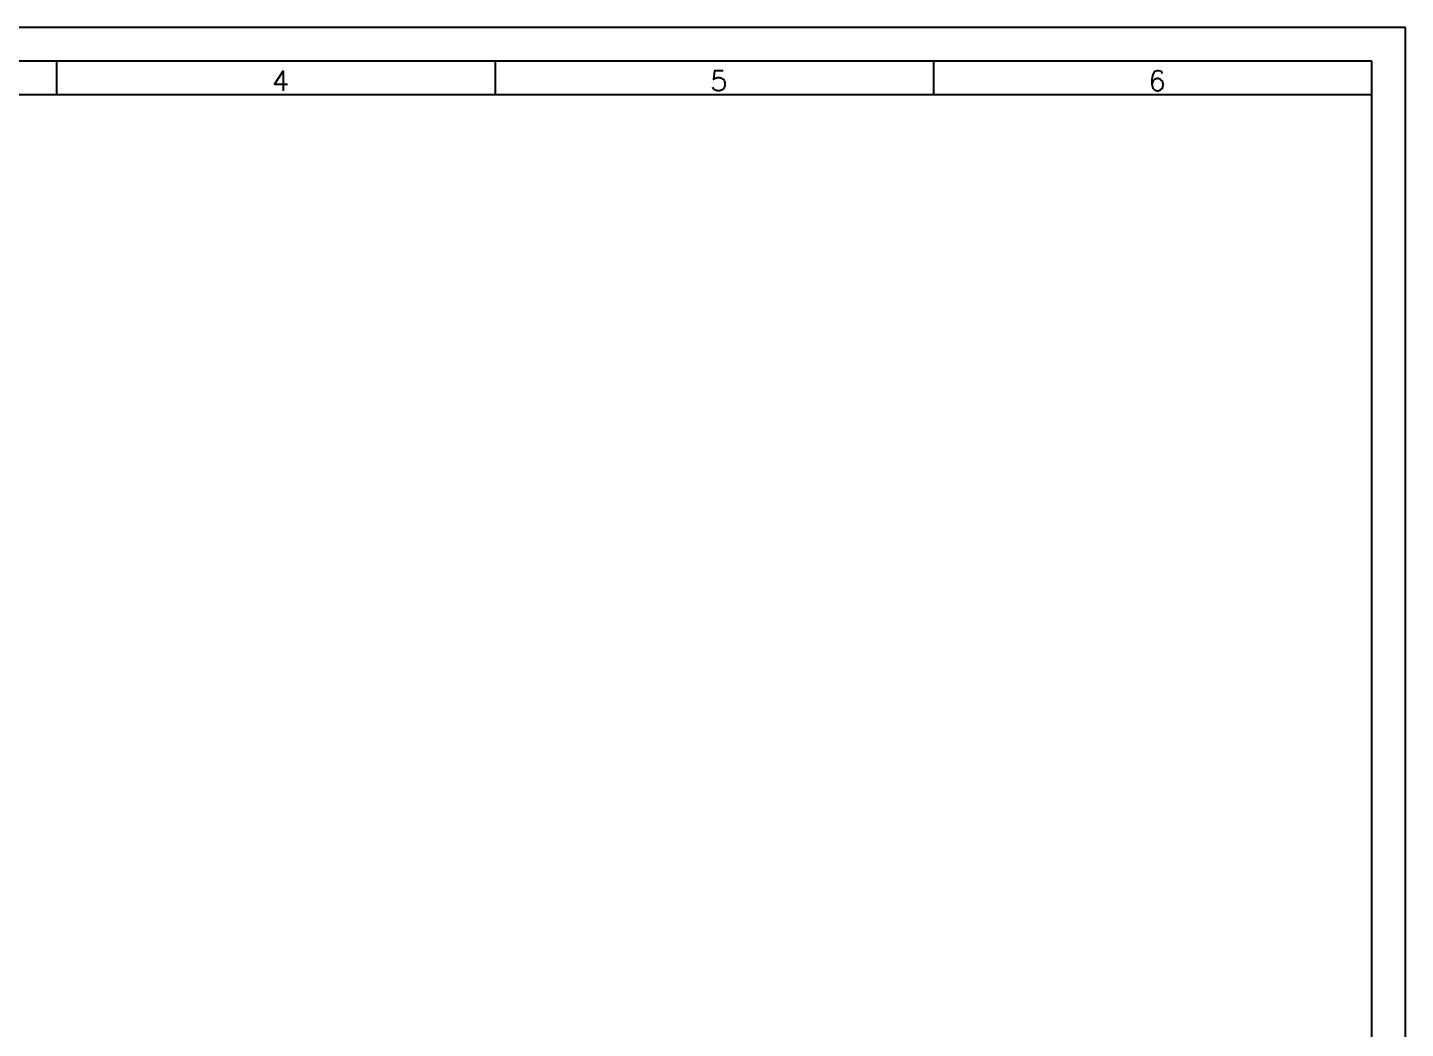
# Model space of a CAD drawing. Header units: millimetres. Extents: x -829 to 2887, y -460 to 1788.
# Drawn here: x 2671.3 to 2875.7, y 148.5 to 297 of the extents above; entities that cross this region are included whole.
import ezdxf

# ---------------------------------------------------------------- set-up
doc = ezdxf.new("R2010")
doc.units = ezdxf.units.MM
doc.layers.add('FORMATO', color=7, linetype='Continuous')
doc.styles.add('SLDTEXTSTYLE0', font='ROMANS')

msp = doc.modelspace()

# ---------------------------------------------------------------- linework, layer by layer
at = {"layer": 'FORMATO'}
for p, q in [((2875.657, 297), (2455.657, 297)), ((2875.657, 0), (2875.657, 297)), ((2870.657, 292), (2480.657, 292)), ((2675.657, 292), (2675.657, 287)), ((2740.657, 292), (2740.657, 287)), ((2805.657, 292), (2805.657, 287)), ((2870.657, 287), (2870.657, 292)), ((2870.657, 287), (2480.657, 287)), ((2870.657, 5), (2870.657, 287))]:
    msp.add_line(p, q, dxfattribs=at)

# ---------------------------------------------------------------- texts
at = {"layer": 'FORMATO', "char_height": 3, "attachment_point": 1, "style": 'SLDTEXTSTYLE0'}
for s, insert in [('4', (2707.561, 290.597)), ('5', (2772.561, 290.597)), ('6', (2837.561, 290.597))]:
    msp.add_mtext(s, dxfattribs=dict(at, insert=insert))

doc.saveas('drawing.dxf')
